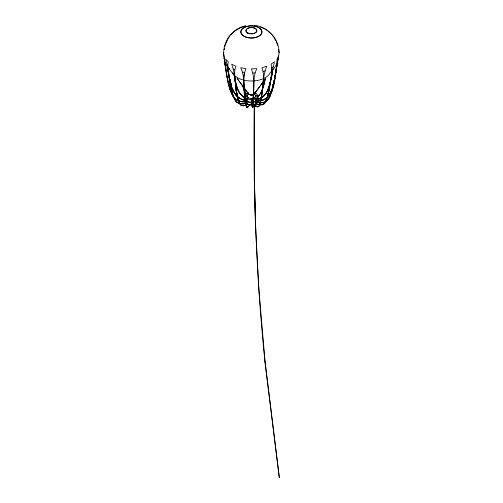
<?xml version="1.0" encoding="UTF-8"?>
<svg xmlns="http://www.w3.org/2000/svg" width="503" height="503" viewBox="0 0 503 503"><rect width="100%" height="100%" fill="white"/><g stroke="black" fill="none" stroke-linecap="round" stroke-linejoin="round"><path stroke-width="0.75" d="M245.533 102.838L245.005 101.751L244.999 95.891L247.325 95.928M245.055 96.714L245.055 96.293L245.533 97.393M246.457 103.825L246.457 103.411M246.457 98.808L246.457 98.387M254.361 104.605C253.185 190.505 256.197 276.449 264.98 361.927M254.373 104.611L254.373 178.741L255.706 229.148M257.788 101.524L257.825 95.891L257.788 101.524L257.825 95.891L255.505 95.928L257.825 96.098M243.213 103.876L238.359 103.084L243.232 103.863L245.753 103.046L243.232 103.863L240.786 103.788L238.353 103.19L235.259 100.512M266.156 93.074L264.327 95.501L259.441 98.915L264.32 95.589L266.131 93.174M253.047 101.046L253.393 93.483L252.751 107.164L252.393 107.699L251.934 104.97L252.544 107.749L252.896 107.214C252.745 94.489 256.146 81.046 251.393 68.917L256.8 68.603L255.084 72.904L253.977 78.921M271.658 73.457L271.771 67.685L271.086 64.158L274.506 61.718L271.771 73.375L269.413 88.603L266.552 99.638L265.282 102.48L264.27 103.731L262.509 104.775L258.328 104.712L256.203 103.668L258.504 104.706L262.509 104.775M247.294 104.152L245.445 105.334L241.824 105.661L239.623 103.7L238.585 101.034L236.278 90.377L234.624 75.563L234.819 69.829L233.203 69.03L231.682 64.214L235.882 66.207L234.807 69.842M253.977 78.94L253.166 101.072M278.524 51.293L278.58 49.747L279.115 52.872L278.549 56.38L274.745 78.795L272.33 87.962L269.394 94.878L265.867 98.663L263.082 100.091M251.305 98.355L251.242 99.695L251.594 99.695L251.531 98.355M252.814 106.139L252.393 107.686L252.097 105.052M253.116 103.712L252.896 107.202L252.544 107.736L252.412 107.447M262.239 91.967L261.038 99.739C261.994 89.188 265.685 78.015 262 67.685L266.791 66.201C261.378 78.858 264.176 93.439 259.152 106.139L258.008 106.843L256.675 106.686L254.285 104.58M261.038 99.739L263.622 77.242M277.882 59.448L278.046 58.015M223.678 52.853C223.703 40.183 233.04 28.388 245.502 25.829M270.092 83.397L272.758 69.848M265.144 102.474L267.433 96.771L269.394 88.641L267.502 96.733L269.401 88.647L271.67 73.469L271.783 67.698L273.148 66.748M276.549 68.157L273.745 83.976L271.425 92.59L273.77 84.02L278.599 55.952L277.04 58.958C276.147 72.922 275.072 88.409 267.351 100.418M257.844 106.831L258.976 106.114L260.359 102.461L262.176 91.999M224.841 46.836L225.099 45.327M277.562 62.41C273.638 74.274 276.317 96.828 260.422 100.896M260.359 102.461L260.925 99.739M264.308 95.501C269.526 89.49 270.331 81.121 272.192 73.708C270.677 80.298 269.715 87.315 266.112 93.174M272.198 73.708L268.835 87.082M264.924 79.663C263.603 85.931 262.27 92.829 257.165 97.23M264.081 83.693L265.012 79.688C263.635 85.963 262.34 92.892 257.234 97.318L259.02 95.451M267.502 96.733L269.413 88.603M269.401 88.647C267.445 93.854 267.898 101.732 262.352 104.8L264.088 103.744M263 87.786L264.025 83.624M271.425 92.59C274.934 82.473 275.286 71.42 277.75 61.234M271.394 92.634L273.77 84.02C271.633 90.068 271.23 98.286 265.125 101.964L267.194 100.474M259.718 105.058L260.491 102.455M255.153 93.363L255.606 92.018M267.389 91.012L268.841 87.157M225.357 44.654L228.06 38.58L230.009 35.826M225.118 65.289L223.546 52.865C225.539 67.647 226.639 83.114 233.26 96.695C235.775 100.38 240.836 102.493 245.08 101.663M265.27 102.467L266.54 99.632M269.382 94.878L270.998 91.351M270.193 95.733C269.023 99.185 266.307 102.191 262.566 102.713M268.52 98.921L270.098 95.79M276.505 64.397L272.683 70.514M224.087 49.722L224.722 48.521M246.778 107.29L247.683 107.076L249.607 104.957L248.702 106.435L246.885 107.378C241.66 95.017 246.577 80.109 240.761 67.71L245.961 68.615C241.647 78.682 244.76 89.987 244.992 100.556L244.282 92.904C245.118 97.557 244.181 103.134 246.778 107.29L248.702 106.441L246.891 107.365L246.401 106.812M245.068 101.549C225.432 103.492 227.884 70.062 224.124 58.178C226.3 71.149 227.237 84.793 233.279 96.689M242.157 101.889L245.068 101.669L245.055 101.317L245.533 102.417M265.571 78.55L254.499 93.615L265.615 78.556M230.921 34.713L235.322 30.721L240.654 27.64M257.567 101.028L260.403 100.889L265.867 98.663M261.843 97.532L264.301 95.589M239.981 98.544C229.179 91.577 230.003 76.368 227.193 65.302C229.946 77.317 229.77 97.406 245.37 100.254C241.39 100.04 238.026 97.551 235.335 94.696M242.66 99.72L245.257 100.374M247.382 104.278L245.514 105.46L241.88 105.762L239.667 103.813L238.642 101.103M254.769 93.96L255.838 93.319M254.939 94.74A4.238 2.446 0 0 1 253.996 98.041A4.238 2.446 0 0 1 248.224 97.714A4.238 2.446 0 0 1 248.413 94.369L246.753 93.445L248.067 93.954M255.826 98.689L254.229 97.714L256.077 98.538L255.801 104.096M259.441 98.821L261.9 97.419M260.504 100.826L257.586 101.04M254.933 94.055L255.813 93.332M246.753 98.538L248.608 97.714L247.017 98.689L246.445 98.362L246.445 103.781L247.042 104.096L247.042 98.676L246.489 98.337M260.007 102.895C252.846 101.48 261.17 103.561 262.698 102.637M241.233 27.445L245.583 26.043M257.53 99.493L259.454 98.84L257.511 99.431M263.226 71.439L265.125 70.879M265.232 101.902L260.032 102.92M243.647 105.768C249.563 103.385 248.778 103.939 243.691 105.875M245.068 98.701C246.376 104.083 258.039 103.656 257.542 97.783M252.959 72.992L255.084 72.891M244.999 96.092L247.325 96.06M258.001 106.837L255.511 106.001L256.863 106.705C248.677 99.556 259.869 110.515 254.461 104.618M260.497 104.989L258.303 104.674L256.19 103.656M254.399 25.32C268.068 26.697 279.165 39.108 279.108 52.853M257.354 102.43L260.026 102.908M242.433 72.155L244.458 72.533L243.754 78.355L244.999 100.543M240.761 103.8L238.34 103.197L236.548 101.983M260.403 27.049L265.056 29.029L266.86 30.293M236.863 99.921L239.579 101.116M246.929 101.317L248.243 101.87M236.794 100.022L239.478 101.21M245.345 98.525L242.239 96.155M240.61 105.014L241.874 105.768M268.024 31.173L271.865 34.713M240.428 93.803C252.6 106.705 236.611 91.194 237.523 89.006M245.477 97.827L246.508 98.795L245.005 96.306M245.477 102.845L246.508 103.813L245.005 101.329L245.011 101.751M233.285 74.067L227.74 67.169M242.446 96.136C236.46 90.458 235.718 81.775 234.052 74.167L235.31 81.04L237.535 89.006M245.407 97.343L245.514 102.901M245.577 102.882L245.47 97.324M234.75 98.374L231.707 93.281M237.165 78.556L248.287 93.615L237.215 78.55M272.387 35.279L273.167 36.379M273.94 37.48L276.16 41.315M228.84 67.918L229.62 69.018M238.541 91.351L240.283 93.847M235.492 94.646L232.587 88.868M228.029 70.892L226.79 64.151L227.771 65.239L228.129 70.98L230.544 86.264L232.631 94.545L230.475 86.214C231.914 91.647 232.826 97.613 236.504 102.09C228.073 89.553 229.808 73.155 225.671 59.021L228.23 61.787L227.752 65.245L228.111 70.986M245.005 96.727L245.533 97.815M237.674 88.949L238.705 91.326M243.156 86.459L246.042 94.526M244.716 91.835L245.86 94.507M243.754 89.031L244.886 91.835M243.584 89.006L244.722 91.842M233.826 97.563L230.475 86.214M239.635 103.687C234.914 92.741 236.064 80.436 233.203 69.03M239.68 103.8L237.756 98.242L236.184 90.345M276.411 41.982L277.681 45.327M230.349 89.874L227.966 81.172M228.934 75.84L231.317 85.164M230.544 86.264L232.619 94.551M228.953 75.915L231.267 85.252L228.94 75.915L227.042 64.642M243.012 86.491L243.59 89.012M235.41 80.97L234.008 74.243M234.492 75.481L236.19 90.339L237.756 98.242L236.284 90.364L234.631 75.551M234.014 74.243L235.322 81.046M245.822 105.674L244.282 92.904M236.19 90.339L237.668 98.167M264.968 361.921L279.341 477.85L265.081 361.858L258.888 289.766L255.694 229.142M255.581 229.205L254.248 178.798L254.248 104.668M245.068 96.325L245.068 101.751M244.999 95.891L245.011 96.325M256.052 103.951L256.052 98.525L255.826 104.108M246.747 98.487L246.753 103.958M246.709 98.513L246.709 103.932M257.542 100.38A6.344 3.666 0 0 1 253.053 104.869A6.344 3.666 0 0 1 245.282 102.272M254.587 92.923A6.344 3.666 0 0 1 256.272 98.45A6.344 3.666 0 0 1 246.552 98.456A6.344 3.666 0 0 1 248.237 92.929M257.454 97.777A6.25 3.609 0 0 1 252.223 102.291A6.25 3.609 0 0 1 245.162 98.707M257.454 100.342A6.25 3.609 0 0 1 253.028 104.762A6.25 3.609 0 0 1 245.376 102.21M254.757 92.873A3.364 1.943 0 0 1 251.393 94.809A3.364 1.943 0 0 1 248.036 92.873M270.551 71.935A19.535 11.28 0 0 1 252.355 81.002A19.535 11.28 0 0 1 232.7 73.01M254.531 93.476A3.112 1.798 0 0 1 251.475 94.916A3.112 1.798 0 0 1 248.425 93.47M252.613 94.281A3.163 1.823 0 0 1 250.192 94.281M254.562 92.596A3.163 1.823 0 0 1 254.323 93.294M254.562 93.13A3.163 1.823 0 0 1 251.406 94.954A3.163 1.823 0 0 1 248.243 93.13M255.015 92.86A3.609 2.087 0 0 1 251.406 94.948A3.609 2.087 0 0 1 247.79 92.86M277.713 60.876L274.707 78.764L272.33 87.918L274.745 78.795L272.312 87.912L274.695 78.764L277.694 60.876M272.664 69.816L270.048 83.353L272.676 69.816M255.952 91.395L255.26 93.457L255.952 91.389M251.594 99.676L251.242 99.676L251.242 105.121L251.594 105.121L251.594 99.676M244.489 36.436A10.469 6.042 0 0 0 261.661 33.072A10.469 6.042 0 0 0 248.029 26.169A10.469 6.042 0 0 0 244.489 36.436M244.401 36.556A10.607 6.124 0 0 0 261.793 33.141A10.607 6.124 0 0 0 247.985 26.15A10.607 6.124 0 0 0 244.401 36.556M247.828 32.984A5.407 3.119 0 0 0 256.693 31.249A5.407 3.119 0 0 0 249.651 27.684A5.407 3.119 0 0 0 247.828 32.984M247.734 33.104A5.546 3.2 0 0 0 256.832 31.318A5.546 3.2 0 0 0 249.607 27.659A5.546 3.2 0 0 0 247.734 33.104"/></g></svg>
